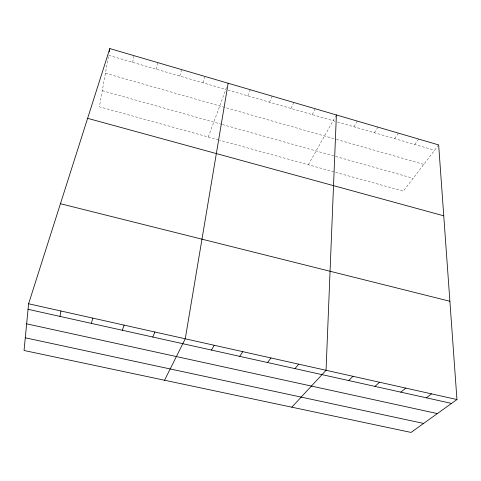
<?xml version="1.0" encoding="UTF-8"?>
<svg xmlns="http://www.w3.org/2000/svg" width="481" height="481" viewBox="0 0 481 481"><rect width="100%" height="100%" fill="white"/><g stroke="black" fill="none" stroke-linecap="round" stroke-linejoin="round"><path stroke-width="0.36" stroke-dasharray="2.4 1.8" d="M108.357 56.758L99.393 106.788L218.837 139.935M132.636 62.32L134.073 55.676M156.361 69.228L158.027 62.692M179.804 76.058L181.686 69.625M202.964 82.798L205.056 76.473M208.267 137.001L226.617 87.392M247.799 95.857L250.3 89.731M269.504 102.176L272.192 96.146M290.963 108.423L293.837 102.489M312.175 114.604L315.235 108.76M308.345 164.773L336.387 114.959M353.89 126.75L357.305 121.086M374.404 132.726L377.988 127.146M394.685 138.63L398.436 133.141M414.748 144.474L418.662 139.063M438.66 144.925L403.343 191.131L219.546 140.127M102.279 90.687L221.711 124.338M222.432 124.543L413.161 178.289M105.405 73.214L335.738 139.189M336.435 139.388L423.773 164.406M108.616 55.327L225.848 89.466M227.976 90.085L336.724 121.753M337.44 121.964L434.59 150.252"/><path stroke-width="0.72" d="M336.387 114.959L326.052 370.28L291.829 407.185M28.595 303.764L24.05 350.487L411.039 432.431L456.95 399.549L438.66 144.925L109.824 48.569L28.595 303.764L456.95 399.549M228.15 83.243L185.251 338.798L164.544 380.237M59.987 316.408L60.931 310.997M109.217 51.948L109.824 48.569M91.42 323.388L92.755 318.115M122.354 330.267L124.08 325.12M152.814 337.031L154.906 332.01M211.472 350.066L214.261 345.28M239.718 356.343L242.833 351.671M267.556 362.53L270.983 357.966M294.985 368.62L298.719 364.171M348.671 380.549L352.988 376.304M374.94 386.387L379.539 382.239M400.835 392.141L405.711 388.095M426.376 397.817L431.511 393.861M25.283 337.806L423.605 423.43M26.641 323.839L437.355 413.582M28.054 309.313L451.557 403.415M60.438 203.716L449.891 301.268M87.62 118.332L443.753 215.825"/></g></svg>
